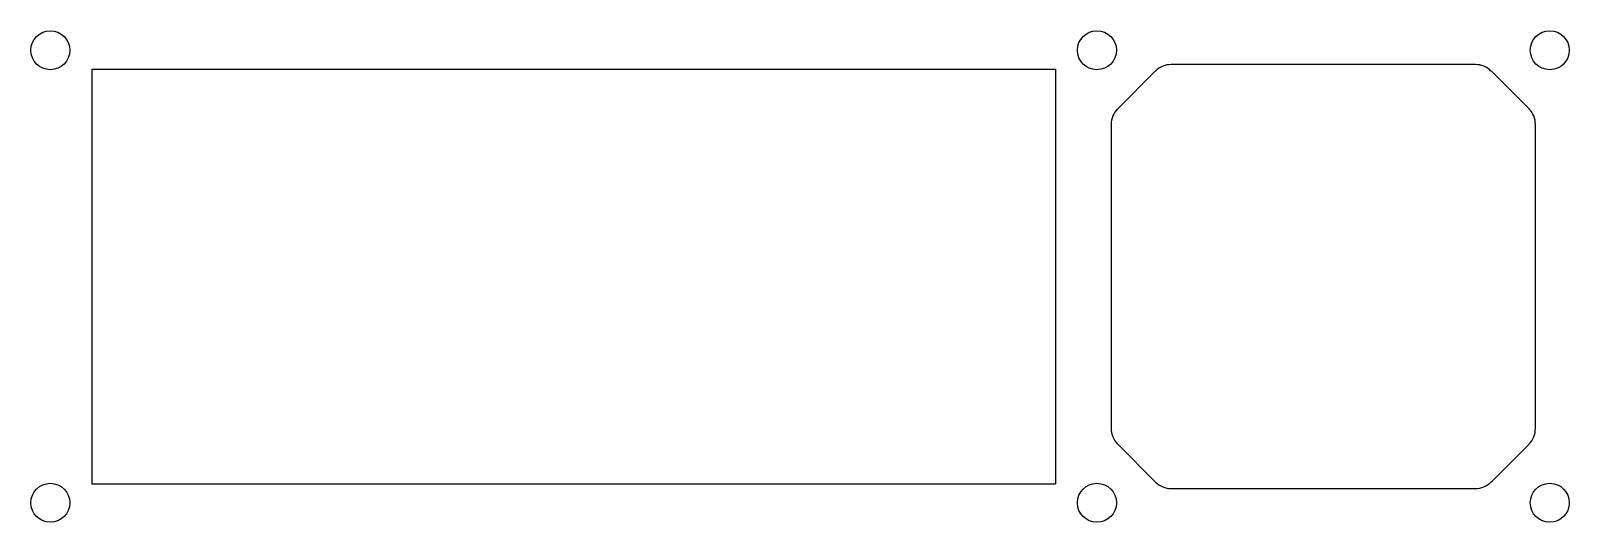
# Model space of a CAD drawing. Extents: x -16 to 106, y -103 to -63.
import ezdxf

# ---------------------------------------------------------------- set-up
doc = ezdxf.new("R2010")
doc.units = 0
doc.header["$MEASUREMENT"] = 0
doc.layers.add('MODELSKETCH_VISIBLE', color=7, linetype='CONTINUOUS')

msp = doc.modelspace()

# ---------------------------------------------------------------- linework, layer by layer
at = {"layer": 'MODELSKETCH_VISIBLE'}
for p, q in [((-11.37, -66.54), (-11.37, -99.54)), ((-11.37, -66.54), (65.23, -66.54)), ((65.23, -66.54), (65.23, -99.54)), ((73.19, -66.69), (70.18, -69.71)), ((98.62, -66.18), (74.43, -66.18)), ((102.88, -69.71), (99.86, -66.69)), ((69.66, -70.94), (69.66, -95.13)), ((103.39, -95.13), (103.39, -70.94)), ((70.18, -96.37), (73.19, -99.39)), ((99.86, -99.39), (102.88, -96.37)), ((-11.37, -99.54), (65.23, -99.54)), ((74.43, -99.9), (98.62, -99.9))]:
    msp.add_line(p, q, dxfattribs=at)
for centre in [(-14.67, -65.04), (68.53, -65.04), (104.53, -65.04), (-14.67, -101.04), (68.53, -101.04), (104.53, -101.04)]:
    msp.add_circle(centre, 1.55, dxfattribs=at)
for centre, start, end in [((74.43, -67.93), 90, 135), ((98.62, -67.93), 45, 90), ((71.41, -70.94), 135, 180), ((101.64, -70.94), 0, 45), ((71.41, -95.13), 180, 225), ((101.64, -95.13), 315, 0), ((74.43, -98.15), 225, 270), ((98.62, -98.15), 270, 315)]:
    msp.add_arc(centre, 1.75, start, end, dxfattribs=at)

doc.saveas('drawing.dxf')
